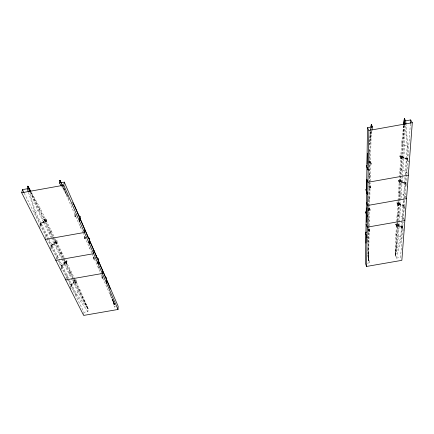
<?xml version="1.0" encoding="UTF-8"?>
<svg xmlns="http://www.w3.org/2000/svg" width="434" height="434" viewBox="0 0 434 434"><rect width="100%" height="100%" fill="white"/><g stroke="black" fill="none" stroke-linecap="round" stroke-linejoin="round"><path stroke-width="0.33" stroke-dasharray="2.17 1.63" d="M367.414 231.42L368.292 231.262L368.385 226.575M368.395 225.902L368.678 210.837L367.886 208.922M367.777 210.457L368.688 210.295L368.764 206.269M368.775 205.597L369.095 188.454L368.482 187.032M369.106 187.873L369.198 183.137M369.209 182.459L369.546 164.459L368.694 162.587L369.665 162.414L370.522 164.285L370.159 182.291M370.978 130.585L369.79 151.482L369.556 163.835L368.705 161.969L369.676 161.795L370.533 163.661L371.314 163.526L371.298 164.15L370.522 164.285M367.522 229.846L368.401 229.694L368.585 260.362L369.508 262.798L367.197 263.199M368.401 229.694L369.166 231.615L369.871 231.496L369.882 230.986L369.177 231.11L368.406 229.185L368.791 208.765L369.589 210.68L370.316 210.55L370.327 210.007L369.6 210.137L368.802 208.222L368.84 206.21M368.851 205.542L369.215 186.392L368.276 186.555M369.274 183.105L369.226 185.812L370.05 187.705L370.804 187.575L370.788 188.155L370.039 188.285L369.215 186.392M369.291 182.432L369.665 162.414M369.676 161.795L369.909 149.448M369.871 231.496L368.916 228.582L366.638 228.984M370.316 210.55L369.329 207.62L368.151 207.826M371.298 164.15L370.24 161.193L367.717 161.638M401.445 227.275L400.739 237.1L395.482 255.702L395.873 234.588L396.492 224.779L397.37 224.628L398.244 226.537L397.593 236.351L395.482 255.702L396.513 258.116L400.571 257.416L402.709 228.355L401.998 228.479L401.445 227.275L399.123 226.385L398.244 226.537M367.782 255.067L368.585 260.362L369.166 231.615M369.177 231.11L369.269 226.418M369.285 225.751L369.589 210.68M369.6 210.137L370.039 188.285M370.05 187.705L370.142 182.969M370.533 163.661L371.2 130.591M404.173 125.296L403.609 145.45L402.779 157.927L403.761 157.754L406.343 158.567L406.973 159.739L407.759 159.598L410.374 123.978M115.547 306.795L114.229 307.022L114.375 304.435L113.708 301.869M399.123 226.385L398.461 236.199L395.482 255.702L397.37 224.628M395.482 255.702L397.36 226.689L396.654 226.814L395.607 223.917L397.891 223.515L398.727 225.935L402.058 226.949L403.783 230.682M397.745 220.77L398.727 205.559L398 205.689L396.909 202.77L399.275 202.358L400.143 204.794L400.625 204.712M396.909 202.77L398.032 205.141L398.765 205.011L400.191 182.958L399.437 183.094L398.309 180.164L400.75 179.73L401.656 182.188L400.75 179.73M398.309 180.164L399.475 182.508L400.229 182.372L401.759 158.73L400.978 158.871L399.801 155.931L402.334 155.481L403.273 157.954L406.978 158.866L408.627 161.925M398.634 220.613L399.638 205.401L398.738 203.503L397.826 203.66L396.524 224.269L397.392 226.179L396.687 226.304L395.607 223.917M398.765 205.011L397.864 203.117L397.983 201.202M398.021 200.568L399.253 181.081L400.197 180.913L401.135 182.79L399.974 200.389M401.645 175.103L402.741 158.556L401.759 156.707L400.783 156.88L399.291 180.495L400.229 182.372M399.801 155.931L401.021 158.242L401.803 158.101L400.826 156.251L401.613 143.79L403.636 125.214M396.654 226.814L396.687 226.304M398 205.689L398.032 205.141M399.437 183.094L399.475 182.508M400.978 158.871L401.021 158.242M397.582 221.411L397.403 224.118L398.276 226.027L399.161 225.87L401.477 226.76L402.036 227.964L402.741 227.839L403.164 222.127M397.625 220.738L398.738 203.503M405.383 209.492L403.587 205.781L400.587 204.691L399.676 204.853L398.77 202.955L398.895 201.045M398.938 200.405L400.197 180.913M401.759 156.707L400.235 180.327L401.173 182.209L402.155 182.101L405.226 183.143L407.385 187.39M402.779 157.927L401.797 156.077L403.902 125.171M397.392 226.179L397.701 221.443M401.803 158.101L403.929 125.28M398.727 225.935L397.891 223.515M400.143 204.794L399.275 202.358M403.273 157.954L402.334 155.481M398.276 226.027L398.591 221.291M399.676 204.853L399.931 201.023M401.173 182.209L401.472 177.685M399.161 225.87L399.372 222.702M399.416 222.067L400.555 205.239L399.638 205.401M400.587 204.691L400.848 200.861M401.021 198.311L402.079 182.627L401.135 182.79M402.155 182.101L402.47 176.871M402.513 176.226L403.718 158.383L406.3 159.197L406.924 160.368L405.817 175.661M403.794 157.862L404.602 145.271L404.423 125.252M401.477 226.76L402.953 206.112L400.555 205.239M403.354 200.454L402.991 205.564L403.566 206.758L404.304 206.633L405.926 184.521L405.166 184.656L404.564 183.474L402.079 182.627M403.403 199.814L404.564 183.474M406.924 160.368L407.71 160.227L405.969 183.935L405.21 184.07L404.607 182.888L405.025 177.067M405.21 174.479L406.3 159.197M406.343 158.567L407.233 146.068L405.063 125.285M402.058 226.949L402.096 226.439L398.765 225.425M403.587 205.781L403.625 205.239L400.181 204.251M405.226 183.143L405.264 182.557L401.694 181.602M406.978 158.866L407.021 158.236L403.316 157.325M396.513 258.116L401.287 238.304L401.998 228.479M402.036 227.964L403.528 207.306L402.953 206.112M403.566 206.758L404.032 200.367M404.217 197.812L405.166 184.656M405.21 184.07L405.774 176.307M406.973 159.739L407.873 147.224L406.007 124.802M403.349 219.582L404.26 207.181L403.528 207.306M102.907 277.114L102.825 278.145L102.136 278.265L102.343 275.688M102.136 278.265L101.936 277.803L102.619 277.684L102.744 276.138M101.936 277.803L102.088 275.872M98.589 268.494L98.768 266.433M94.52 257.986L94.422 259.017L93.711 259.141L93.494 258.642L94.205 258.518L94.352 256.971M71.8 284.84L71.632 286.152L70.943 286.272L83.979 312.263L87.918 311.579L88.173 308.981L79.954 289.668L75.652 280.863L74.794 281.01L74.54 283.087L88.173 308.981L76.183 293.634L71.8 284.84L73.682 283.234L74.54 283.087M93.494 258.642L93.744 256.071M93.711 259.141L93.901 257.21M83.719 314.786L83.979 312.263M89.898 248.709L90.06 247.168M91.78 253L85.444 238.575L85.623 237.029M85.444 238.575L84.711 238.705L85.01 236.134M84.711 238.705L84.478 238.174L85.21 238.044L85.33 237.018M84.478 238.174L84.701 236.248M87.918 311.579L76.026 294.941L76.183 293.634L78.028 292.033L78.869 291.887L79.113 289.814L74.794 281.01M73.682 283.234L78.028 292.033L88.173 308.981L75.391 282.935L75.652 280.863M75.391 282.935L76.08 282.816L76.172 279.767L73.954 280.152L73.916 282.686L71.143 284.742L70.53 289.44M76.08 282.816L76.172 279.767M71.36 278.536L73.454 282.778L74.312 282.626L74.572 280.554L73.975 279.339M75.852 282.36L75.169 282.48L75.424 280.402L66.391 261.914L65.512 262.071L65.209 264.143L72.521 278.991M80.599 227.546L80.795 226.006M73.916 282.686L73.954 280.152M67.373 279.154L70.715 285.816L71.404 285.691L71.572 284.384L68.854 278.932M70.384 288.35L70.916 284.286L73.693 282.225M70.704 273.382L70.981 271.304L70.113 271.456L69.831 273.534L68.963 273.686L67.042 275.297L66.858 276.61L66.158 276.729L65.805 279.268M75.966 215.66L75.825 216.685L75.066 216.816L74.816 216.251L75.576 216.116L75.793 214.58M369.475 137.849L370.397 131.182M370.49 130.515L370.858 127.851M74.816 216.251L75.174 213.696L75.066 216.816M73.384 278.84L66.093 263.991L66.803 263.867L66.934 260.785L64.639 261.187L64.579 263.747L61.688 265.825L61.075 269.894M66.934 260.785L66.559 263.378L65.854 263.503L66.152 261.425L64.671 258.387M66.093 263.991L66.391 261.914M64.086 263.812L64.97 263.655L65.268 261.577L63.782 258.545M64.579 263.747L64.639 261.187M57.776 260.02L61.21 266.867L61.921 266.742L62.122 265.429L59.095 259.364M71.404 285.691L62.165 267.23L62.36 265.917L64.324 264.301L65.209 264.143M60.733 270.04L61.444 265.337L64.335 263.259M61.085 253.787L61.406 251.709L60.51 251.872L60.185 253.944L59.29 254.102L57.277 255.724L57.071 257.036L56.344 257.167L55.834 260.34M63.169 258.035L56.16 243.745L56.501 241.673L55.59 241.836L55.243 243.908L62.279 258.192M56.16 243.745L56.892 243.62L56.632 243.094L57.06 240.507L54.695 240.924L54.342 242.997L54.603 243.517L54.95 241.45L54.695 240.924M56.892 243.62L57.315 241.033L57.06 240.507M369.415 145.173L371.813 130.743M56.632 243.094L55.899 243.224L56.246 241.152L55.118 238.841M47.002 238.537L51.055 246.615L51.792 246.485L52.015 245.177L54.071 243.55L54.988 243.387L55.335 241.315L44.973 220.179L45.917 220.011L54.836 238.266M57.923 258.751L52.053 247.011L52.281 245.698L54.331 244.071L55.243 243.908M50.615 249.149L51.32 245.085L54.342 242.997M50.767 250.309L51.581 245.611L51.32 245.085M50.8 232.825L51.169 230.758L50.241 230.926L49.867 232.993L48.939 233.156L46.839 234.789L46.595 236.096L45.847 236.232L45.375 238.76M53.349 238.027L45.521 222.072L46.275 221.937L45.999 221.378L46.492 218.801L44.046 219.235L43.639 221.297L43.915 221.855L40.763 223.96L39.95 228.007M46.275 221.937L46.769 219.36L46.492 218.801M45.999 221.378L45.245 221.508L45.641 219.447L40.194 208.304L31.145 192.018M45.521 222.072L45.917 220.011M24.282 193.222L40.178 224.921L40.937 224.785L41.197 223.483L43.351 221.845L44.295 221.676L44.697 219.615L30.977 192.224M52.145 237.61L44.572 222.241L44.973 220.179M43.915 221.855L44.322 219.799L44.046 219.235M51.792 246.485L41.219 225.349L41.48 224.042L43.628 222.409L44.572 222.241M39.668 227.449L40.481 223.401L43.639 221.297M40.937 224.785L35.36 213.637L35.642 212.34L29.8 192.577M51.581 245.611L54.114 243.604L52.075 239.508M40.194 208.304L39.239 208.472L38.805 210.528L44.295 221.676M401.613 143.79L402.606 143.616L403.609 145.45L404.602 145.271L407.233 146.068L407.873 147.224M44.697 219.615L45.641 219.447M400.826 156.251L401.797 156.077M44.322 219.799L46.769 219.36M368.965 162.034L370.229 161.811M399.763 156.555L402.291 156.104M368.569 164.632L369.546 164.459M402.741 158.556L403.718 158.383M41.219 225.349L40.46 225.485L46.715 237.962M368.363 176.54L369.323 176.367L368.905 175.428M54.95 241.45L57.315 241.033M398.271 180.745L400.712 180.316M52.053 247.011L51.32 247.136L57.489 259.445M65.268 261.577L66.152 261.425M367.896 208.385L368.802 208.222M397.864 203.117L398.77 202.955M64.883 261.675L67.172 261.273M368.14 208.369L369.318 208.163M396.877 203.318L399.237 202.9M367.766 211L368.678 210.837M62.165 267.23L61.454 267.355L67.069 278.547M74.181 280.614L76.395 280.228M367.772 229.288L368.911 229.092M395.575 224.427L397.859 224.031M79.954 289.668L79.113 289.814L88.173 308.981M395.873 234.588L396.741 234.436L397.593 236.351L398.461 236.199L400.739 237.1L401.287 238.304M367.24 241.64L368.103 241.488L368.287 231.772L367.902 230.807M402.117 182.041L404.607 182.888M61.552 186.387L67.14 195.425M61.59 183.36L62.925 185.687M61.492 183.376L62.122 184.542M62.436 185.128L64.644 189.213M407.021 158.236L408.974 161.86M400.783 156.88L401.759 158.73M61.454 183.387L62.073 184.564M62.382 185.15L65.16 190.428M407.423 173.426L406.826 172.287L406.05 172.423L405.437 171.246L402.904 170.416L401.944 170.584L400.983 168.723L400.023 168.891L400.983 170.757M405.264 182.557L407.428 186.804M59.067 261.035L61.921 266.742M71.632 286.152L76.026 294.941M399.253 181.081L400.191 182.958M41.197 223.483L35.642 212.34L37.845 210.702L38.805 210.528L30.635 192.284M41.48 224.042L48.565 238.25M48.852 238.83L52.015 245.177M52.281 245.698L58.791 258.756M62.36 265.917L68.55 278.324M40.481 223.401L40.763 223.96M61.444 265.337L61.688 265.825M70.916 284.286L71.143 284.742M406.246 198.067L405.101 195.761L404.352 195.891L403.766 194.703L401.32 193.841L400.392 194.003L399.47 192.116L398.548 192.284L399.464 194.172M43.416 221.948L37.845 210.702L30.461 192.484M43.628 222.409L51.792 238.928M54.331 244.071L61.384 258.349M61.688 258.957L64.107 263.834M64.324 264.301L71.057 277.928M67.959 196.77L61.406 183.479L69.554 200.437M52.427 238.19L54.988 243.387M62.577 258.8L64.97 263.655M72.82 279.599L74.312 282.626M66.559 263.378L66.803 263.867M55.59 241.836L63.483 257.937M65.512 262.071L73.677 278.731M30.901 192.289L45.245 221.508M53.632 238.602L55.899 243.224M63.467 258.642L65.854 263.503M73.677 279.447L75.169 282.48M56.501 241.673L64.373 257.78M403.625 205.239L405.421 208.944M397.826 203.66L398.727 205.559M404.591 220L403.49 217.678L402.768 217.803L402.204 216.604L399.844 215.72L398.949 215.877L398.059 213.973L397.164 214.13L398.049 216.034M368.922 149.627L369.79 151.482M402.096 226.439L404.092 230.752M370.24 161.193L371.314 163.526M396.492 224.779L397.36 226.689M369.442 174.316L370.278 176.199M61.807 184.759L75.576 216.116M75.825 216.685L82.498 231.87M82.769 232.488L85.21 238.044M92.051 253.613L94.205 258.518M94.422 259.017L101.008 274.006M101.279 274.619L102.619 277.684M102.825 278.145L114.375 304.435L112.672 299.379M370.804 187.575L369.768 185.209L370.788 188.155M369.811 199.396L369.003 197.486L368.081 197.649L368.889 199.559M369.329 207.62L370.327 210.007M368.292 209.34L368.688 210.295M368.596 219.137L369.377 221.058M368.916 228.582L369.882 230.986M367.723 229.819L368.292 231.262M367.354 239.563L368.103 241.488L368.585 260.362L367.815 249.664M110.003 293.156L111.218 296.286L110.502 294.393M114.375 304.435L111.462 296.916L114.375 304.435L112.656 299.373M28.535 192.598L35.36 213.637M112.39 299.314L114.229 307.022M367.864 252.924L369.508 262.798M367.831 247.613L368.585 260.362M371.01 127.824L369.475 144.376L371.005 127.818"/><path stroke-width="0.65" d="M367.039 237.723L365.336 233.362L366.139 231.924M366.459 210.967L365.629 212.448L367.392 216.783M366.801 188.562L365.954 189.501L365.943 190.081L367.772 194.378M368.173 170.345L366.291 165.479L368.184 169.721M365.889 234.783L365.461 263.498L366.556 266.449L401.846 260.34L412.3 122.686L410.673 119.947L405.681 120.842L404.363 118.58L403.712 124.553M365.9 234.273L366.204 213.859M366.209 213.316L366.54 191.475M366.546 190.9L366.898 167.481M366.904 166.857L367.489 127.699L372.464 126.804L371.32 124.515L370.951 127.184M365.971 243.154L366.079 236.031M366.291 222.246L366.432 213.17M366.448 211.982L366.508 207.957M366.73 193.412L366.763 191.454M366.79 189.566L366.947 179.416M367.18 164.236L367.348 153.18M366.556 266.449L368.851 130.482L367.489 127.699M371.265 127.216L371.32 124.515L371.168 127.211M404.195 124.629L404.363 118.58L404.993 124.612M30.825 191.437L27.917 186.202L27.299 188.768L22.481 189.636L21.7 192.756L83.648 315.42L118.021 309.469L118.178 306.339L106.759 280.017M403.973 124.612L404.363 118.58L404.417 124.585M404.038 123.191L404.363 118.58M106.33 282.697L106.666 278.042L105.164 277.12M106.536 283.163L106.666 278.042M410.423 123.31L410.673 119.947M102.57 270.36L102.316 273.501L65.713 279.903M97.954 263.509L98.366 258.848L96.831 257.942M98.171 264.008L98.366 258.848M93.972 250.543L93.663 253.684L55.834 260.34M88.997 242.991L89.496 238.342L87.928 237.447M89.225 243.523L89.496 238.342M84.771 229.336L84.397 232.467L45.255 239.394M79.395 221.004L79.997 216.376L78.397 215.503M79.644 221.573L80.241 216.946L79.997 216.376M371.922 130.086L372.464 126.804M118.021 309.469L63.765 185.209L64.292 182.128L59.458 182.996L59.914 180.457L61.254 182.779M365.336 233.362L366.128 232.429M366.28 166.103L367.159 165.159M21.7 192.756L63.765 185.209M368.851 130.482L412.3 122.686M408.318 175.135L367.972 182.275L366.719 179.394M406.528 198.642L367.582 205.494L366.372 202.58M404.862 220.581L367.218 227.166L366.046 224.232M88.682 238.277L89.73 238.874M59.458 182.996L61.205 185.823M72.635 202.537L74.312 205.439L79.205 216.723M60.793 182.275L59.914 180.457L61.178 182.79L59.914 180.457L60.722 182.302M29.42 191.302L27.917 186.202L30.668 191.622M22.481 189.636L23.979 192.625M59.914 180.457L60.809 182.269M30.206 191.855L27.917 186.202L30.602 191.682M27.917 186.202L30.364 191.676M64.292 182.128L79.802 217.879M80.046 218.448L89.333 239.856M89.567 240.387L98.236 260.367M98.447 260.861L106.558 279.556M79.981 218.503L88.737 238.689M89.23 239.812L97.639 259.19M98.366 260.872L105.967 278.378M106.422 279.431L110.361 289.022M77.632 213.257L77.881 213.826M87.153 235.185L87.38 235.716M96.044 255.664L96.256 256.163M104.366 274.836L104.567 275.302M365.954 189.501L367.782 193.797M365.64 211.906L367.403 216.246M365.347 232.857L367.045 237.214M27.299 188.768L28.329 191.958M405.681 120.842L405.953 124.14"/></g></svg>
